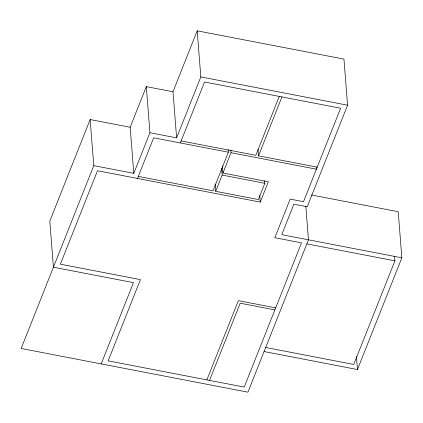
<?xml version="1.0" encoding="UTF-8"?>
<svg xmlns="http://www.w3.org/2000/svg" width="423" height="423" viewBox="0 0 423 423"><rect width="100%" height="100%" fill="white"/><g stroke="black" fill="none" stroke-linecap="round" stroke-linejoin="round"><path stroke-width="0.63" d="M90.147 119.545L93.774 165.642L133.795 173.351L130.168 127.254L90.147 119.545L49.798 221.123L53.425 267.22L133.472 282.643L101.197 363.902M93.774 165.642L21.15 348.478L247.947 392.179L308.462 239.815L305.818 206.228M130.168 127.254L146.305 86.625L172.986 91.765L176.618 137.861L149.932 132.722L146.305 86.625M133.795 173.351L149.932 132.722M137.517 178.443L153.655 137.813L228.367 152.206L213.033 190.81L138.326 176.412M172.986 91.765L197.197 30.821L343.947 59.098L347.574 105.195L307.225 206.768L293.885 204.198L281.781 234.675L401.85 257.808L357.467 369.543L264.084 351.55M176.618 137.861L200.825 76.917L197.197 30.821M180.341 142.953L204.547 82.009L340.621 108.23L303.503 201.681L290.162 199.106L274.834 237.71L301.514 242.85L244.224 387.087L108.145 360.867L140.42 279.608L60.378 264.185L97.496 170.733L260.256 202.094L268.325 181.779L222.963 173.039L222.392 165.795M264.639 180.663L264.851 183.296L258.395 199.55L215.704 191.323L222.16 175.069L221.641 168.486M222.963 173.039L231.032 152.724L230.826 150.091M279.254 96.402L255.852 155.32L181.144 140.922M317.224 167.143L258.522 155.833L281.924 96.92M206.868 379.891L238.339 300.663L275.69 307.859M209.538 380.404L240.201 303.206L274.887 309.89M394.537 256.232L394.902 260.843L353.744 364.452L265.697 347.484M200.825 76.917L347.574 105.195M231.032 152.724L316.415 169.174L316.261 167.196M222.16 175.069L264.851 183.296M311.323 194.966L398.223 211.712L401.85 257.808M306.849 243.875L394.902 260.843M356.43 356.372L357.467 369.543M258.004 149.245L258.522 155.833M259.738 195.511L260.256 202.094M228.156 149.573L228.367 152.206M215.133 184.079L215.704 191.323"/></g></svg>
